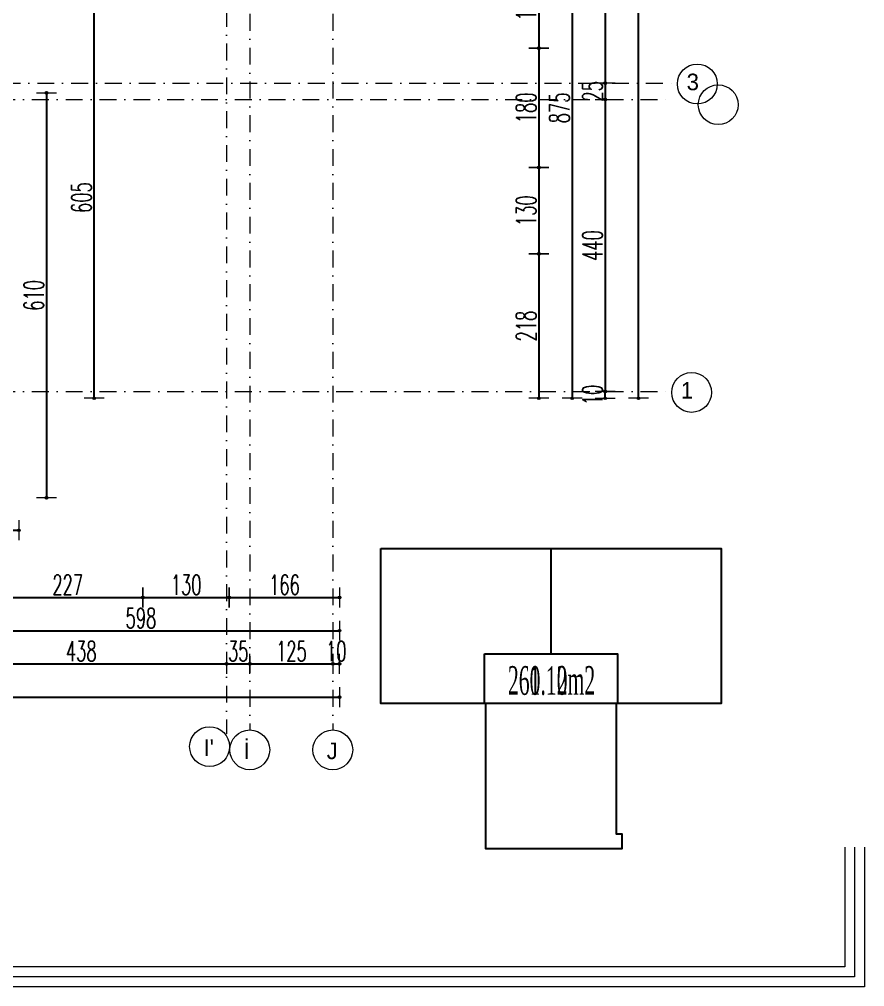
# Model space of a CAD drawing. Header units: millimetres. Extents: x -16104 to 67872, y -88009 to 12107.
# Drawn here: x 8957 to 10230, y -8330 to -6873 of the extents above; entities that cross this region are included whole.
import ezdxf

# ---------------------------------------------------------------- set-up
doc = ezdxf.new("R2010")
doc.units = ezdxf.units.MM
doc.linetypes.add('ACAD_ISO07W100', pattern=[3, 0, -3])
doc.linetypes.add('DASHDOTX2', pattern=[50.8, 25.4, -12.7, 0, -12.7])
doc.layers.get('0').update_dxf_attribs({"color": 241})
for name, color, linetype, lineweight in [('0.3', 114, 'Continuous', 5), ('AKS', 1, 'ACAD_ISO07W100', 5), ('akslar', 144, 'Continuous', 20), ('c05', 32, 'Continuous', 13), ('duvar', 123, 'Continuous', 25), ('OLCU', 54, 'Continuous', 13)]:
    doc.layers.add(name, color=color, linetype=linetype, lineweight=lineweight)
doc.styles.add('DIM', font='Txttw.shx', dxfattribs={"width": 0.6})
doc.styles.add('OLCUIC', font='ROMANS.SHX', dxfattribs={"width": 0.5})
doc.dimstyles.new('50', dxfattribs={"dimscale": 0, "dimtxt": 30, "dimasz": 1, "dimexe": 0, "dimexo": 2, "dimgap": 4, "dimtad": 1, "dimdec": 0, "dimzin": 0, "dimdsep": 46, "dimtxsty": 'DIM', "dimblk1": 'DOT', "dimblk2": 'DOT', "dimsah": 1, "dimcen": 1.5, "dimdle": 3, "dimse1": 1, "dimse2": 1, "dimclrd": 256, "dimclre": 9, "dimclrt": 256, "dimadec": 0, "dimazin": 0, "dimtfac": 0.24, "dimtdec": 0, "dimtix": 1, "dimtmove": 2, "dimatfit": 3, "dimldrblk": 'DOT', "dimfxl": 0, "dimtolj": 1, "dimtzin": 15, "dimarcsym": 0})

# ---------------------------------------------------------------- blocks, each defined once
blk = doc.blocks.new('DOT')
for p, q in [((0, 15), (0, -15)), ((-2, 0), (0, 0)), ((2, 0), (0, 0))]:
    blk.add_line(p, q)
blk.add_circle((0, 0), 2)
blk = doc.blocks.new('*D8121')
at = {"layer": 'Defpoints', "color": 0, "transparency": 16777216}
for p in [(8917, -7694.1), (9143.6, -7694.1), (9143.6, -7744.1)]:
    blk.add_point(p, dxfattribs=at)
at = {"layer": 'OLCU', "lineweight": -2, "transparency": 16777216}
blk.add_line((8918, -7744.1), (9142.6, -7744.1), dxfattribs=at)
at = {"layer": 'OLCU', "lineweight": -2, "transparency": 16777216, "rotation": 180}
blk.add_blockref('DOT', (8917, -7744.1), dxfattribs=at)
at = {"layer": 'OLCU', "lineweight": -2, "transparency": 16777216}
blk.add_blockref('DOT', (9143.6, -7744.1), dxfattribs=at)
at = {"layer": 'OLCU', "transparency": 16777216, "insert": (9030.3, -7725.1), "char_height": 30, "attachment_point": 5, "style": 'DIM'}
blk.add_mtext('\\A1;227', dxfattribs=at)
blk = doc.blocks.new('*D8122')
at = {"layer": 'Defpoints', "color": 0, "transparency": 16777216}
for p in [(9143.6, -7694.1), (9273.6, -7694.1), (9273.6, -7744.1)]:
    blk.add_point(p, dxfattribs=at)
at = {"layer": 'OLCU', "lineweight": -2, "transparency": 16777216}
blk.add_line((9144.6, -7744.1), (9272.6, -7744.1), dxfattribs=at)
at = {"layer": 'OLCU', "lineweight": -2, "transparency": 16777216, "rotation": 180}
blk.add_blockref('DOT', (9143.6, -7744.1), dxfattribs=at)
at = {"layer": 'OLCU', "lineweight": -2, "transparency": 16777216}
blk.add_blockref('DOT', (9273.6, -7744.1), dxfattribs=at)
at = {"layer": 'OLCU', "transparency": 16777216, "insert": (9208.6, -7725.1), "char_height": 30, "attachment_point": 5, "style": 'DIM'}
blk.add_mtext('\\A1;130', dxfattribs=at)
blk = doc.blocks.new('*D8123')
at = {"layer": 'Defpoints', "color": 0, "transparency": 16777216}
for p in [(9273.6, -7694.1), (9439.6, -7694.1), (9439.6, -7744.1)]:
    blk.add_point(p, dxfattribs=at)
at = {"layer": 'OLCU', "lineweight": -2, "transparency": 16777216}
blk.add_line((9274.6, -7744.1), (9438.6, -7744.1), dxfattribs=at)
at = {"layer": 'OLCU', "lineweight": -2, "transparency": 16777216, "rotation": 180}
blk.add_blockref('DOT', (9273.6, -7744.1), dxfattribs=at)
at = {"layer": 'OLCU', "lineweight": -2, "transparency": 16777216}
blk.add_blockref('DOT', (9439.6, -7744.1), dxfattribs=at)
at = {"layer": 'OLCU', "transparency": 16777216, "insert": (9356.6, -7725.1), "char_height": 30, "attachment_point": 5, "style": 'DIM'}
blk.add_mtext('\\A1;166', dxfattribs=at)
blk = doc.blocks.new('*D8126')
at = {"layer": 'Defpoints', "color": 0, "transparency": 16777216}
for p in [(8841.6, -7759.1), (9439.6, -7759.1), (9439.6, -7794.1)]:
    blk.add_point(p, dxfattribs=at)
at = {"layer": 'OLCU', "lineweight": -2, "transparency": 16777216}
blk.add_line((8842.6, -7794.1), (9438.6, -7794.1), dxfattribs=at)
at = {"layer": 'OLCU', "lineweight": -2, "transparency": 16777216, "rotation": 180}
blk.add_blockref('DOT', (8841.6, -7794.1), dxfattribs=at)
at = {"layer": 'OLCU', "lineweight": -2, "transparency": 16777216}
blk.add_blockref('DOT', (9439.6, -7794.1), dxfattribs=at)
at = {"layer": 'OLCU', "transparency": 16777216, "insert": (9140.6, -7775.1), "char_height": 30, "attachment_point": 5, "style": 'DIM'}
blk.add_mtext('\\A1;598', dxfattribs=at)
blk = doc.blocks.new('*D8135')
at = {"layer": 'Defpoints', "color": 0, "transparency": 16777216}
for p in [(8831.6, -7844.1), (9269.6, -7844.1), (9269.6, -7844.1)]:
    blk.add_point(p, dxfattribs=at)
at = {"layer": 'OLCU', "lineweight": -2, "transparency": 16777216}
blk.add_line((8832.6, -7844.1), (9268.6, -7844.1), dxfattribs=at)
at = {"layer": 'OLCU', "lineweight": -2, "transparency": 16777216, "rotation": 180}
blk.add_blockref('DOT', (8831.6, -7844.1), dxfattribs=at)
at = {"layer": 'OLCU', "lineweight": -2, "transparency": 16777216}
blk.add_blockref('DOT', (9269.6, -7844.1), dxfattribs=at)
at = {"layer": 'OLCU', "transparency": 16777216, "insert": (9050.6, -7825.1), "char_height": 30, "attachment_point": 5, "style": 'DIM'}
blk.add_mtext('\\A1;438', dxfattribs=at)
blk = doc.blocks.new('*D8136')
at = {"layer": 'Defpoints', "color": 0, "transparency": 16777216}
for p in [(9304.6, -7844.1), (9429.6, -7844.1), (9429.6, -7844.1)]:
    blk.add_point(p, dxfattribs=at)
at = {"layer": 'OLCU', "lineweight": -2, "transparency": 16777216}
blk.add_line((9305.6, -7844.1), (9428.6, -7844.1), dxfattribs=at)
at = {"layer": 'OLCU', "lineweight": -2, "transparency": 16777216, "rotation": 180}
blk.add_blockref('DOT', (9304.6, -7844.1), dxfattribs=at)
at = {"layer": 'OLCU', "lineweight": -2, "transparency": 16777216}
blk.add_blockref('DOT', (9429.6, -7844.1), dxfattribs=at)
at = {"layer": 'OLCU', "transparency": 16777216, "insert": (9367.1, -7825.1), "char_height": 30, "attachment_point": 5, "style": 'DIM'}
blk.add_mtext('\\A1;125', dxfattribs=at)
blk = doc.blocks.new('*D8137')
at = {"layer": 'Defpoints', "color": 0, "transparency": 16777216}
for p in [(9429.6, -7794.1), (9439.6, -7794.1), (9439.6, -7844.1)]:
    blk.add_point(p, dxfattribs=at)
at = {"layer": 'OLCU', "lineweight": -2, "transparency": 16777216}
for p, q in [((9428.6, -7844.1), (9427.6, -7844.1)), ((9429.6, -7844.1), (9439.6, -7844.1)), ((9440.6, -7844.1), (9441.6, -7844.1))]:
    blk.add_line(p, q, dxfattribs=at)
blk.add_blockref('DOT', (9429.6, -7844.1), dxfattribs=at)
at = {"layer": 'OLCU', "lineweight": -2, "transparency": 16777216, "rotation": 180}
blk.add_blockref('DOT', (9439.6, -7844.1), dxfattribs=at)
at = {"layer": 'OLCU', "transparency": 16777216, "insert": (9434.6, -7825.1), "char_height": 30, "attachment_point": 5, "style": 'DIM'}
blk.add_mtext('\\A1;10', dxfattribs=at)
blk = doc.blocks.new('*D8138')
at = {"layer": 'Defpoints', "color": 0, "transparency": 16777216}
for p in [(7389.6, -7859.1), (9439.6, -7859.1), (9439.6, -7894.1)]:
    blk.add_point(p, dxfattribs=at)
at = {"layer": 'OLCU', "lineweight": -2, "transparency": 16777216}
blk.add_line((7390.6, -7894.1), (9438.6, -7894.1), dxfattribs=at)
at = {"layer": 'OLCU', "lineweight": -2, "transparency": 16777216, "rotation": 180}
blk.add_blockref('DOT', (7389.6, -7894.1), dxfattribs=at)
at = {"layer": 'OLCU', "lineweight": -2, "transparency": 16777216}
blk.add_blockref('DOT', (9439.6, -7894.1), dxfattribs=at)
at = {"layer": 'OLCU', "transparency": 16777216, "insert": (8414.6, -7875.1), "char_height": 30, "attachment_point": 5, "style": 'DIM'}
blk.add_mtext('\\A1;2050', dxfattribs=at)
blk = doc.blocks.new('*D8149')
at = {"layer": 'Defpoints', "color": 0, "transparency": 16777216}
for p in [(9689.6, -6786.8), (9689.6, -6916.8), (9739.6, -6916.8)]:
    blk.add_point(p, dxfattribs=at)
at = {"layer": 'OLCU', "lineweight": -2, "transparency": 16777216}
blk.add_line((9739.6, -6787.8), (9739.6, -6915.8), dxfattribs=at)
for p, rotation in [((9739.6, -6786.8), 90), ((9739.6, -6916.8), 270)]:
    blk.add_blockref('DOT', p, dxfattribs=dict(at, rotation=rotation))
at = {"layer": 'OLCU', "transparency": 16777216, "insert": (9720.6, -6851.8), "char_height": 30, "attachment_point": 5, "rotation": 90, "style": 'DIM'}
blk.add_mtext('\\A1;130', dxfattribs=at)
blk = doc.blocks.new('*D8150')
at = {"layer": 'Defpoints', "color": 0, "transparency": 16777216}
for p in [(9689.6, -6916.8), (9689.6, -7096.6), (9739.6, -7096.6)]:
    blk.add_point(p, dxfattribs=at)
at = {"layer": 'OLCU', "lineweight": -2, "transparency": 16777216}
blk.add_line((9739.6, -6917.8), (9739.6, -7095.6), dxfattribs=at)
for p, rotation in [((9739.6, -6916.8), 90), ((9739.6, -7096.6), 270)]:
    blk.add_blockref('DOT', p, dxfattribs=dict(at, rotation=rotation))
at = {"layer": 'OLCU', "transparency": 16777216, "insert": (9720.6, -7006.7), "char_height": 30, "attachment_point": 5, "rotation": 90, "style": 'DIM'}
blk.add_mtext('\\A1;180', dxfattribs=at)
blk = doc.blocks.new('*D8151')
at = {"layer": 'Defpoints', "color": 0, "transparency": 16777216}
for p in [(9689.6, -7096.6), (9689.6, -7226.6), (9739.6, -7226.6)]:
    blk.add_point(p, dxfattribs=at)
at = {"layer": 'OLCU', "lineweight": -2, "transparency": 16777216}
blk.add_line((9739.6, -7097.6), (9739.6, -7225.6), dxfattribs=at)
for p, rotation in [((9739.6, -7096.6), 90), ((9739.6, -7226.6), 270)]:
    blk.add_blockref('DOT', p, dxfattribs=dict(at, rotation=rotation))
at = {"layer": 'OLCU', "transparency": 16777216, "insert": (9720.6, -7161.6), "char_height": 30, "attachment_point": 5, "rotation": 90, "style": 'DIM'}
blk.add_mtext('\\A1;130', dxfattribs=at)
blk = doc.blocks.new('*D8152')
at = {"layer": 'Defpoints', "color": 0, "transparency": 16777216}
for p in [(9689.6, -7226.6), (9689.6, -7444.1), (9739.6, -7444.1)]:
    blk.add_point(p, dxfattribs=at)
at = {"layer": 'OLCU', "lineweight": -2, "transparency": 16777216}
blk.add_line((9739.6, -7227.6), (9739.6, -7443.1), dxfattribs=at)
for p, rotation in [((9739.6, -7226.6), 90), ((9739.6, -7444.1), 270)]:
    blk.add_blockref('DOT', p, dxfattribs=dict(at, rotation=rotation))
at = {"layer": 'OLCU', "transparency": 16777216, "insert": (9720.6, -7335.3), "char_height": 30, "attachment_point": 5, "rotation": 90, "style": 'DIM'}
blk.add_mtext('\\A1;218', dxfattribs=at)
blk = doc.blocks.new('*D8154')
at = {"layer": 'Defpoints', "color": 0, "transparency": 16777216}
for p in [(9754.6, -6569.6), (9754.6, -7444.1), (9789.6, -7444.1)]:
    blk.add_point(p, dxfattribs=at)
at = {"layer": 'OLCU', "lineweight": -2, "transparency": 16777216}
blk.add_line((9789.6, -6570.6), (9789.6, -7443.1), dxfattribs=at)
for p, rotation in [((9789.6, -6569.6), 90), ((9789.6, -7444.1), 270)]:
    blk.add_blockref('DOT', p, dxfattribs=dict(at, rotation=rotation))
at = {"layer": 'OLCU', "transparency": 16777216, "insert": (9770.6, -7006.8), "char_height": 30, "attachment_point": 5, "rotation": 90, "style": 'DIM'}
blk.add_mtext('\\A1;875', dxfattribs=at)
blk = doc.blocks.new('*D8160')
at = {"layer": 'Defpoints', "color": 0, "transparency": 16777216}
for p in [(9839.6, -6559.6), (9839.6, -6969.6), (9839.6, -6969.6)]:
    blk.add_point(p, dxfattribs=at)
at = {"layer": 'OLCU', "lineweight": -2, "transparency": 16777216}
blk.add_line((9839.6, -6560.6), (9839.6, -6968.6), dxfattribs=at)
for p, rotation in [((9839.6, -6559.6), 90), ((9839.6, -6969.6), 270)]:
    blk.add_blockref('DOT', p, dxfattribs=dict(at, rotation=rotation))
at = {"layer": 'OLCU', "transparency": 16777216, "insert": (9820.6, -6764.6), "char_height": 30, "attachment_point": 5, "rotation": 90, "style": 'DIM'}
blk.add_mtext('\\A1;410', dxfattribs=at)
blk = doc.blocks.new('*D8161')
at = {"layer": 'Defpoints', "color": 0, "transparency": 16777216}
for p in [(9839.6, -6969.6), (9839.6, -6994.1), (9839.6, -6994.1)]:
    blk.add_point(p, dxfattribs=at)
at = {"layer": 'OLCU', "lineweight": -2, "transparency": 16777216}
for p, q in [((9839.6, -6968.6), (9839.6, -6967.6)), ((9839.6, -6969.6), (9839.6, -6994.1)), ((9839.6, -6995.1), (9839.6, -6996.1))]:
    blk.add_line(p, q, dxfattribs=at)
for p, rotation in [((9839.6, -6969.6), 270), ((9839.6, -6994.1), 90)]:
    blk.add_blockref('DOT', p, dxfattribs=dict(at, rotation=rotation))
at = {"layer": 'OLCU', "transparency": 16777216, "insert": (9820.6, -6981.8), "char_height": 30, "attachment_point": 5, "rotation": 90, "style": 'DIM'}
blk.add_mtext('\\A1;25', dxfattribs=at)
blk = doc.blocks.new('*D8162')
at = {"layer": 'Defpoints', "color": 0, "transparency": 16777216}
for p in [(9839.6, -6994.1), (9839.6, -7434.1), (9839.6, -7434.1)]:
    blk.add_point(p, dxfattribs=at)
at = {"layer": 'OLCU', "lineweight": -2, "transparency": 16777216}
blk.add_line((9839.6, -6995.1), (9839.6, -7433.1), dxfattribs=at)
for p, rotation in [((9839.6, -6994.1), 90), ((9839.6, -7434.1), 270)]:
    blk.add_blockref('DOT', p, dxfattribs=dict(at, rotation=rotation))
at = {"layer": 'OLCU', "transparency": 16777216, "insert": (9820.6, -7214.1), "char_height": 30, "attachment_point": 5, "rotation": 90, "style": 'DIM'}
blk.add_mtext('\\A1;440', dxfattribs=at)
blk = doc.blocks.new('*D8163')
at = {"layer": 'Defpoints', "color": 0, "transparency": 16777216}
for p in [(9804.6, -7434), (9804.6, -7444.1), (9839.6, -7434)]:
    blk.add_point(p, dxfattribs=at)
at = {"layer": 'OLCU', "lineweight": -2, "transparency": 16777216}
for p, q in [((9839.6, -7433), (9839.6, -7432)), ((9839.6, -7444.1), (9839.6, -7434)), ((9839.6, -7445.1), (9839.6, -7446.1))]:
    blk.add_line(p, q, dxfattribs=at)
for p, rotation in [((9839.6, -7434), 270), ((9839.6, -7444.1), 90)]:
    blk.add_blockref('DOT', p, dxfattribs=dict(at, rotation=rotation))
at = {"layer": 'OLCU', "transparency": 16777216, "insert": (9820.6, -7439.1), "char_height": 30, "attachment_point": 5, "rotation": 90, "style": 'DIM'}
blk.add_mtext('\\A1;10', dxfattribs=at)
blk = doc.blocks.new('*D8164')
at = {"layer": 'Defpoints', "color": 0, "transparency": 16777216}
for p in [(9854.6, -5634.6), (9889.6, -5634.6), (9854.6, -7444.1)]:
    blk.add_point(p, dxfattribs=at)
at = {"layer": 'OLCU', "lineweight": -2, "transparency": 16777216}
blk.add_line((9889.6, -7443.1), (9889.6, -5635.6), dxfattribs=at)
for p, rotation in [((9889.6, -5634.6), 90), ((9889.6, -7444.1), 270)]:
    blk.add_blockref('DOT', p, dxfattribs=dict(at, rotation=rotation))
at = {"layer": 'OLCU', "transparency": 16777216, "insert": (9870.6, -6539.3), "char_height": 30, "attachment_point": 5, "rotation": 90, "style": 'DIM'}
blk.add_mtext('\\A1;1805', dxfattribs=at)
blk = doc.blocks.new('*D8327')
at = {"layer": 'Defpoints', "color": 0, "transparency": 16777216}
for p in [(7871.6, -7594.1), (8956.6, -7594.1), (8956.6, -7642.9)]:
    blk.add_point(p, dxfattribs=at)
at = {"layer": 'OLCU', "lineweight": -2, "transparency": 16777216}
blk.add_line((7872.6, -7642.9), (8955.6, -7642.9), dxfattribs=at)
at = {"layer": 'OLCU', "lineweight": -2, "transparency": 16777216, "rotation": 180}
blk.add_blockref('DOT', (7871.6, -7642.9), dxfattribs=at)
at = {"layer": 'OLCU', "lineweight": -2, "transparency": 16777216}
blk.add_blockref('DOT', (8956.6, -7642.9), dxfattribs=at)
at = {"layer": 'OLCU', "transparency": 16777216, "insert": (8414.1, -7623.9), "char_height": 30, "attachment_point": 5, "style": 'DIM'}
blk.add_mtext('\\A1;1085', dxfattribs=at)
blk = doc.blocks.new('*D8328')
at = {"layer": 'Defpoints', "color": 0, "transparency": 16777216}
for p in [(8956.6, -6984.1), (8956.6, -7594.1), (8998.4, -7594.1)]:
    blk.add_point(p, dxfattribs=at)
at = {"layer": 'OLCU', "lineweight": -2, "transparency": 16777216}
blk.add_line((8998.4, -6985.1), (8998.4, -7593.1), dxfattribs=at)
for p, rotation in [((8998.4, -6984.1), 90), ((8998.4, -7594.1), 270)]:
    blk.add_blockref('DOT', p, dxfattribs=dict(at, rotation=rotation))
at = {"layer": 'OLCU', "transparency": 16777216, "insert": (8979.4, -7289.1), "char_height": 30, "attachment_point": 5, "rotation": 90, "style": 'DIM'}
blk.add_mtext('\\A1;610', dxfattribs=at)
blk = doc.blocks.new('*D8332')
at = {"layer": 'Defpoints', "color": 0, "transparency": 16777216}
for p in [(8841.6, -6839.6), (9070.2, -6839.6), (8841.6, -7444.1)]:
    blk.add_point(p, dxfattribs=at)
at = {"layer": 'OLCU', "lineweight": -2, "transparency": 16777216}
blk.add_line((9070.2, -7443.1), (9070.2, -6840.6), dxfattribs=at)
for p, rotation in [((9070.2, -6839.6), 90), ((9070.2, -7444.1), 270)]:
    blk.add_blockref('DOT', p, dxfattribs=dict(at, rotation=rotation))
at = {"layer": 'OLCU', "transparency": 16777216, "insert": (9051.2, -7141.8), "char_height": 30, "attachment_point": 5, "rotation": 90, "style": 'DIM'}
blk.add_mtext('\\A1;605', dxfattribs=at)
blk = doc.blocks.new('*D8062')
at = {"layer": 'Defpoints', "color": 0, "transparency": 16777216}
for p in [(9269.6, -7844.1), (9304.6, -7844.1), (9304.6, -7844.1)]:
    blk.add_point(p, dxfattribs=at)
at = {"layer": 'OLCU', "lineweight": -2, "transparency": 16777216}
for p, q in [((9268.6, -7844.1), (9267.6, -7844.1)), ((9269.6, -7844.1), (9304.6, -7844.1)), ((9305.6, -7844.1), (9306.6, -7844.1))]:
    blk.add_line(p, q, dxfattribs=at)
blk.add_blockref('DOT', (9269.6, -7844.1), dxfattribs=at)
at = {"layer": 'OLCU', "lineweight": -2, "transparency": 16777216, "rotation": 180}
blk.add_blockref('DOT', (9304.6, -7844.1), dxfattribs=at)
at = {"layer": 'OLCU', "transparency": 16777216, "insert": (9287.1, -7825.1), "char_height": 30, "attachment_point": 5, "style": 'DIM'}
blk.add_mtext('\\A1;35', dxfattribs=at)

msp = doc.modelspace()

# ---------------------------------------------------------------- linework, layer by layer
at = {"layer": 'AKS', "linetype": 'ByBlock'}
for centre in [(9978.2, -6970.7), (10009.7, -7001.9), (9969.6, -7435.3), (9243.9, -7968.7), (9304.4, -7973.6), (9429.4, -7973.6)]:
    msp.add_circle(centre, 30, dxfattribs=at)
at = {"layer": 'akslar', "linetype": 'DASHDOTX2'}
for p, q in [((9269.6, -5128.4), (9269.6, -7949.3)), ((9304.6, -5134.6), (9304.6, -7944.1)), ((9429.6, -5134.6), (9429.6, -7944.1)), ((6897.7, -6969.6), (9947.7, -6969.6)), ((6889.6, -6994.1), (9939.6, -6994.1)), ((6889.6, -7434.1), (9939.6, -7434.1))]:
    msp.add_line(p, q, dxfattribs=at)
at = {"layer": 'c05'}
for points in [[(10230.1, -8120), (10230.1, -8330.3), (6699.9, -8330.3), (6699.9, -4952.5), (10230.1, -4952.5), (10230.1, -6808.6)], [(10215.1, -8120), (10215.1, -8315.3), (6714.9, -8315.3), (6714.9, -4967.5), (10215.1, -4967.5), (10215.1, -6808.6)], [(10200.1, -8120), (10200.1, -8300.3), (6729.9, -8300.3), (6729.9, -4982.5), (10200.1, -4982.5), (10200.1, -6808.6)]]:
    msp.add_lwpolyline(points, dxfattribs=at)
at = {"layer": 'duvar'}
msp.add_line((9758, -7828.9), (9758, -7670.1), dxfattribs=at)
for points in [[(9501.7, -7670.1), (10014.2, -7670.1), (10014.2, -7903.9), (9856, -7903.9), (9856, -8100), (9864.7, -8100), (9864.7, -8122.5), (9659.7, -8122.5), (9659.7, -7903.9), (9501.7, -7903.9), (9501.7, -7670.1)], [(9501.7, -7670.1), (10014.2, -7670.1), (10014.2, -7903.9), (9856, -7903.9), (9856, -8100), (9864.7, -8100), (9864.7, -8122.5), (9659.7, -8122.5), (9659.7, -7903.9), (9501.7, -7903.9), (9501.7, -7670.1)], [(9658, -7828.9), (9858, -7828.9), (9858, -7903.9), (9658, -7903.9), (9658, -7828.9)], [(9658, -7828.9), (9858, -7828.9), (9858, -7903.9), (9658, -7903.9), (9658, -7828.9)]]:
    msp.add_lwpolyline(points, dxfattribs=at)

# ---------------------------------------------------------------- texts
at = {"layer": '0.3', "ltscale": 0.7, "insert": (9758.8, -7891.6), "char_height": 43.2, "width": 524.278, "attachment_point": 8, "style": 'OLCUIC'}
for s in ['{\\fTimes New Roman|b0|i0|c162|p18;260.10m2}', '{\\fTimes New Roman|b0|i0|c162|p18;261.12m2}']:
    msp.add_mtext(s, dxfattribs=at)
at = {"layer": 'AKS', "char_height": 25, "width": 35.659, "attachment_point": 1}
for s, insert in [('3', (9962.1, -6955.1)), ('1', (9953.5, -7419.6)), ("\\pt0;I'", (9234.7, -7957.7)), ('{\\fComic Sans MS|b0|i0|c162|p66;İ}', (9295.2, -7962.6)), ('J', (9420.2, -7962.6))]:
    msp.add_mtext(s, dxfattribs=dict(at, insert=insert))

# ---------------------------------------------------------------- dimensions: what is measured, and where the dimension line sits
at = {"layer": 'OLCU'}
dim = msp.add_linear_dim(base=(9889.6, -5634.6), p1=(9854.6, -7444.1), p2=(9854.6, -5634.6), angle=90, text='1805', dimstyle='50', override={"dimscale": 1}, dxfattribs=at)
dim.commit()
dim.dimension.update_dxf_attribs({"geometry": '*D8164', "text_midpoint": (9870.6, -6539.3)})
for base, p1, p2, picture, middle in [((9789.5959038, -7444.0601116), (9754.5959038, -6569.5601116), (9754.5959038, -7444.0601116), '*D8154', (9770.5959038, -7006.8101116)), ((9839.6, -6969.6), (9839.6, -6559.6), (9839.6, -6969.6), '*D8160', (9820.6, -6764.6)), ((9739.6, -6916.8), (9689.6, -6786.8), (9689.6, -6916.8), '*D8149', (9720.6, -6851.8)), ((9739.6, -7096.6), (9689.6, -6916.8), (9689.6, -7096.6), '*D8150', (9720.6, -7006.7)), ((9839.5959038, -6994.0601116), (9839.5959038, -6969.5601116), (9839.5959038, -6994.0601116), '*D8161', (9820.5959038, -6981.8101116)), ((9839.6, -7434.1), (9839.6, -6994.1), (9839.6, -7434.1), '*D8162', (9820.6, -7214.1)), ((9739.6, -7226.6), (9689.6, -7096.6), (9689.6, -7226.6), '*D8151', (9720.6, -7161.6)), ((9739.5959038, -7444.0601116), (9689.5959038, -7226.5601116), (9689.5959038, -7444.0601116), '*D8152', (9720.5959038, -7335.3101116)), ((9839.6, -7434), (9804.6, -7444.1), (9804.6, -7434), '*D8163', (9820.6, -7439.1))]:
    dim = msp.add_linear_dim(base=base, p1=p1, p2=p2, angle=90, dimstyle='50', override={"dimscale": 1}, dxfattribs=at)
    dim.commit()
    dim.dimension.update_dxf_attribs({"geometry": picture, "text_midpoint": middle})
for p1, p2, distance, picture, middle in [((8841.5959038, -7444.0601116), (8841.5959038, -6839.5601116), -228.6181728, '*D8332', (9051.2140766, -7141.8101116)), ((8956.6, -6984.1), (8956.6, -7594.1), 41.8, '*D8328', (8979.4, -7289.1)), ((7871.6, -7594.1), (8956.6, -7594.1), -48.8, '*D8327', (8414.1, -7623.9))]:
    dim = msp.add_aligned_dim(p1=p1, p2=p2, distance=distance, dimstyle='50', override={"dimscale": 1}, dxfattribs=at)
    dim.commit()
    dim.dimension.update_dxf_attribs({"geometry": picture, "text_midpoint": middle})
for base, p1, p2, picture, middle in [((9143.6, -7744.1), (8917, -7694.1), (9143.6, -7694.1), '*D8121', (9030.3, -7725.1)), ((9273.6, -7744.1), (9143.6, -7694.1), (9273.6, -7694.1), '*D8122', (9208.6, -7725.1)), ((9439.6, -7744.1), (9273.6, -7694.1), (9439.6, -7694.1), '*D8123', (9356.6, -7725.1)), ((9439.6, -7794.1), (8841.6, -7759.1), (9439.6, -7759.1), '*D8126', (9140.6, -7775.1)), ((9439.6, -7844.1), (9429.6, -7794.1), (9439.6, -7794.1), '*D8137', (9434.6, -7825.1)), ((9269.6, -7844.1), (8831.6, -7844.1), (9269.6, -7844.1), '*D8135', (9050.6, -7825.1)), ((9304.6, -7844.1), (9269.6, -7844.1), (9304.6, -7844.1), '*D8062', (9287.1, -7825.1)), ((9429.6, -7844.1), (9304.6, -7844.1), (9429.6, -7844.1), '*D8136', (9367.1, -7825.1)), ((9439.6, -7894.1), (7389.6, -7859.1), (9439.6, -7859.1), '*D8138', (8414.6, -7875.1))]:
    dim = msp.add_linear_dim(base=base, p1=p1, p2=p2, dimstyle='50', override={"dimscale": 1}, dxfattribs=at)
    dim.commit()
    dim.dimension.update_dxf_attribs({"geometry": picture, "text_midpoint": middle})

doc.saveas('drawing.dxf')
